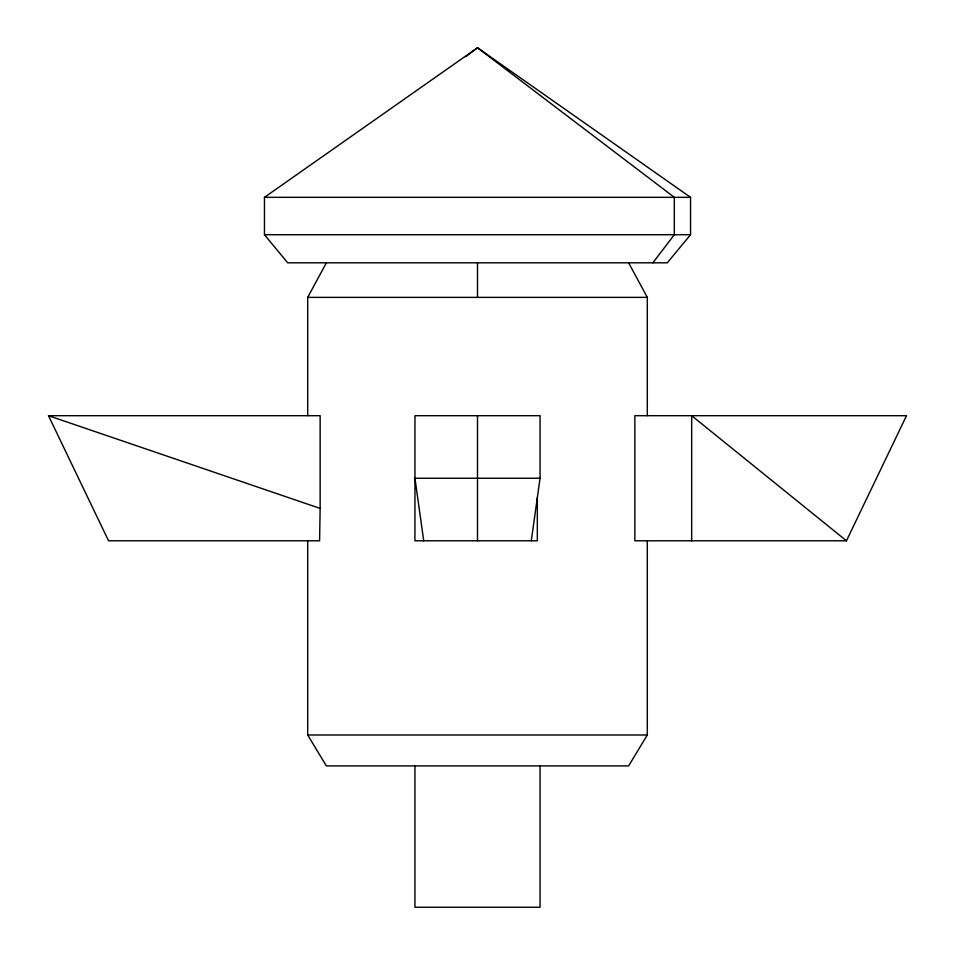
<?xml version="1.0" encoding="UTF-8"?>
<svg xmlns="http://www.w3.org/2000/svg" width="955" height="955" viewBox="0 0 955 955"><rect width="100%" height="100%" fill="white"/><g stroke="black" fill="none" stroke-linecap="round" stroke-linejoin="round"><path stroke-width="1.43" d="M320.14 508.418L319.591 540.793L108.548 540.793L48.49 415.688L320.14 415.688L320.14 508.418L48.49 415.688M531.29 540.793L540.053 478.24L540.053 415.688L414.948 415.688L414.948 540.793L537.331 540.793L537.331 497.71M846.452 540.793L906.51 415.688L634.86 415.688L634.86 540.793L846.452 540.793L691.671 415.688L691.671 540.793M307.701 415.688L307.701 297.375L326.371 262.816M647.299 540.793L647.299 734.992L628.629 765.91L326.371 765.91L307.701 734.992L307.701 540.793M652.862 262.816L674.314 234.715L674.314 197.327L477.5 47.75L264.463 197.327L264.463 234.715L287.694 262.816L667.306 262.816L690.537 234.715L690.537 197.327L477.5 47.75L465.646 56.763M264.463 197.327L690.537 197.327M264.463 234.715L690.537 234.715M307.701 297.375L647.299 297.375L647.299 415.688M540.053 478.24L414.948 478.24L423.71 540.793M307.701 734.992L647.299 734.992M628.629 262.816L647.299 297.375M540.053 765.91L540.053 907.25L414.948 907.25L414.948 765.91M477.5 262.816L477.5 297.375M477.5 415.688L477.5 540.793"/></g></svg>
